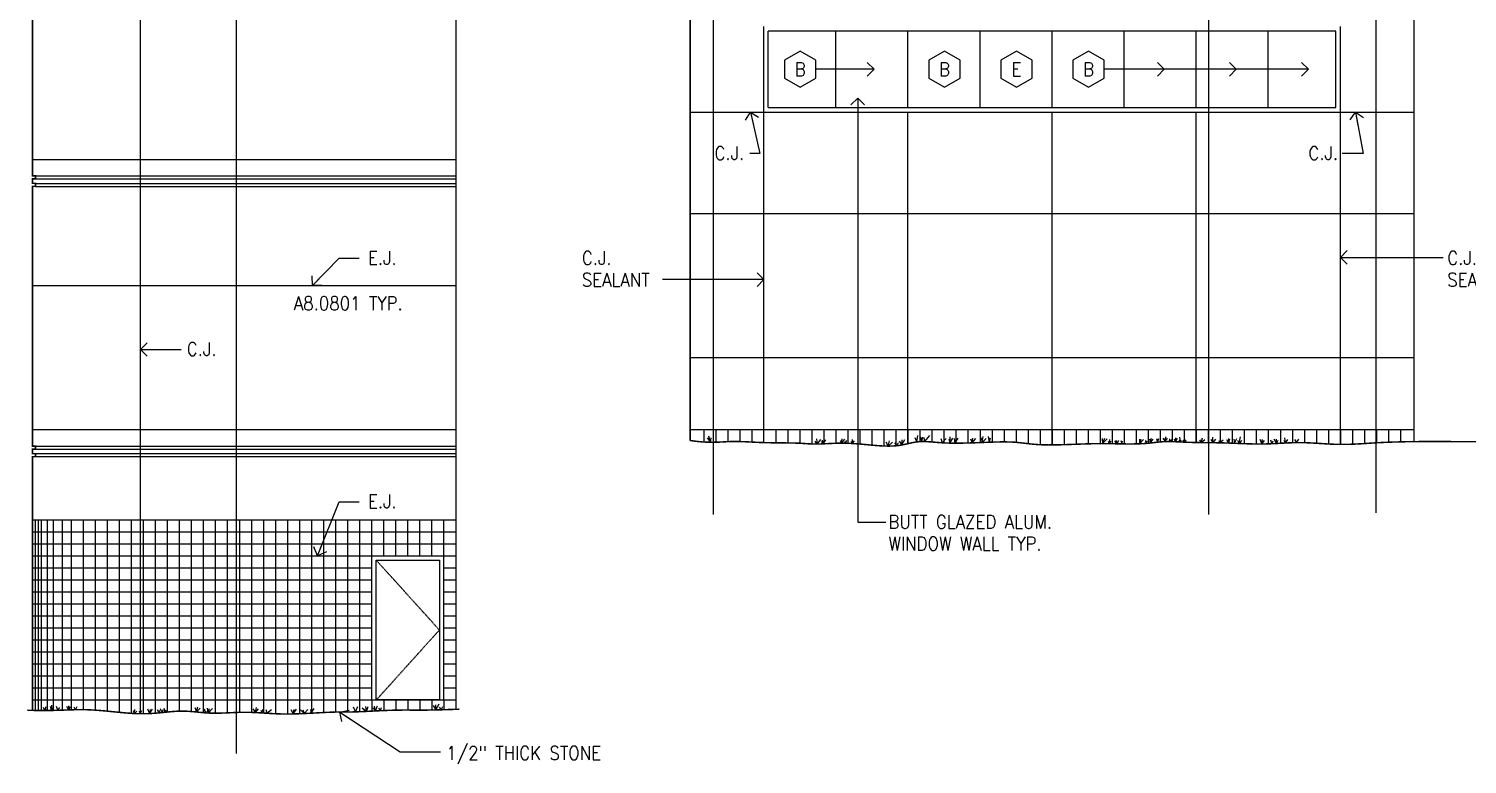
# Model space of a CAD drawing. Header units: inches. Extents: x 52 to 3653, y 87 to 2575.
# Drawn here: x 619 to 1577, y 1372 to 1862 of the extents above; entities that cross this region are included whole.
import ezdxf
from ezdxf.enums import TextEntityAlignment as Align

# ---------------------------------------------------------------- set-up
doc = ezdxf.new("R2010")
doc.units = ezdxf.units.IN
doc.header["$LTSCALE"] = 0.5
doc.header["$MEASUREMENT"] = 0
doc.linetypes.add('HIDDEN', pattern=[0.375, 0.25, -0.125])
doc.layers.get('0').update_dxf_attribs({"linetype": 'CONTINUOUS'})
for name, color, linetype in [('A-ANNO-NOTE', 7, 'CONTINUOUS'), ('A-DOOR', 3, 'CONTINUOUS'), ('A-ELEV', 2, 'CONTINUOUS'), ('A-ELEV-OTLN', 5, 'CONTINUOUS'), ('A-ELEV-PATT', 8, 'CONTINUOUS'), ('A-GLAZ-IDEN', 7, 'CONTINUOUS'), ('A-GLAZ-PRHT', 3, 'CONTINUOUS'), ('A-SECT-IDEN', 7, 'CONTINUOUS')]:
    doc.layers.add(name, color=color, linetype=linetype)
doc.styles.add('NOTE', font='romans.shx', dxfattribs={"width": 0.9})
doc.dimstyles.new('A5-96', dxfattribs={"dimscale": 96, "dimtxt": 0.09375, "dimasz": 0.09375, "dimexe": 0.03125, "dimexo": 0.03125, "dimgap": 0.03125, "dimtad": 1, "dimdec": 4, "dimzin": 3, "dimdsep": 46, "dimlunit": 4, "dimtxsty": 'NOTE', "dimblk1": 'OPEN90', "dimblk2": 'OPEN90', "dimsah": 1, "dimcen": 0.09375, "dimclrd": 256, "dimclre": 256, "dimclrt": 256, "dimadec": 0, "dimazin": 0, "dimtfac": 1, "dimtdec": 4, "dimtmove": 2, "dimatfit": 3, "dimldrblk": 'OPEN90', "dimfxl": 0, "dimtolj": 1, "dimtzin": 1, "dimarcsym": 0})

# ---------------------------------------------------------------- blocks, each defined once
blk = doc.blocks.new('_OPEN90')
at = {"color": 0, "linetype": 'ByBlock'}
for p, q in [((0, 0), (-1, 0)), ((-0.5, 0.5), (0, 0)), ((0, 0), (-0.5, -0.5))]:
    blk.add_line(p, q, dxfattribs=at)
blk = doc.blocks.new('SYMB')
blk.add_lwpolyline([(0, 0.125), (-0.1083, 0.0625), (-0.1083, -0.0625), (0, -0.125), (0.1083, -0.0625), (0.1083, 0.0625)], close=True)
at = {"style": 'NOTE', "width": 0.9}
blk.add_attdef('SYMB', text='', height=0.0938, dxfattribs=at).set_placement((0, 0), align=Align.MIDDLE)

msp = doc.modelspace()

# ---------------------------------------------------------------- linework, layer by layer
at = {"layer": 'A-DOOR', "linetype": 'HIDDEN'}
for p, q in [((850.22405, 1508.005), (892.22405, 1461.505)), ((892.22405, 1461.505), (850.22405, 1415.005))]:
    msp.add_line(p, q, dxfattribs=at)
at = {"layer": 'A-DOOR'}
msp.add_lwpolyline([(850.22405, 1508.005), (892.22405, 1508.005), (892.22405, 1415.005), (850.22405, 1415.005)], close=True, dxfattribs=at)
at = {"layer": 'A-ELEV'}
for p, q in [((693.22405, 1405.78049), (693.22405, 2129.005)), ((1108.22405, 1586.37329), (1108.22405, 1863.505)), ((1492.22405, 1585.17891), (1492.22405, 1863.505)), ((1059.22405, 1806.505), (1541.22405, 1806.505)), ((1204.22405, 1585.65687), (1204.22405, 1806.505)), ((1300.22405, 1584.82916), (1300.22405, 1806.505)), ((1396.22405, 1586.4198), (1396.22405, 1806.505)), ((621.22405, 1775.005), (903.22405, 1775.005)), ((623.22405, 1764.005), (903.22405, 1764.005)), ((623.22405, 1762.005), (903.22405, 1762.005)), ((623.22405, 1759.005), (903.22405, 1759.005)), ((623.22405, 1757.005), (903.22405, 1757.005)), ((1059.22405, 1739.005), (1541.22405, 1739.005)), ((621.22405, 1691.005), (903.22405, 1691.005)), ((1059.22405, 1643.005), (1541.22405, 1643.005)), ((621.22405, 1595.005), (903.22405, 1595.005)), ((1059.22405, 1595.005), (1541.22405, 1595.005)), ((623.22405, 1584.005), (903.22405, 1584.005)), ((623.22405, 1582.005), (903.22405, 1582.005)), ((623.22405, 1579.005), (903.22405, 1579.005)), ((623.22405, 1577.005), (903.22405, 1577.005)), ((621.22405, 1535.005), (903.22405, 1535.005)), ((621.22405, 1511.005), (903.22405, 1511.005)), ((847.22405, 1415.005), (847.22405, 1511.005)), ((895.22405, 1415.005), (895.22405, 1511.005)), ((621.22405, 1415.005), (903.22405, 1415.005))]:
    msp.add_line(p, q, dxfattribs=at)
at = {"layer": 'A-ELEV-OTLN', "const_width": 1}
for points in [[(1059.22405, 1587.7634), (1059.22405, 1987.005), (1051.22405, 1987.005), (1051.22405, 1949.005), (911.22405, 1949.005), (911.22405, 1987.005), (903.22405, 1987.005), (903.22405, 1408.71008)], [(1059.22405, 1987.005), (1541.22405, 1987.005), (1541.22405, 1586.98758)], [(621.22405, 1408.00385), (621.22405, 1577.005), (623.22405, 1577.005), (623.22405, 1579.005), (621.22405, 1579.005), (621.22405, 1582.005), (623.22405, 1582.005), (623.22405, 1584.005), (621.22405, 1584.005), (621.22405, 1757.005), (623.22405, 1757.005), (623.22405, 1759.005), (621.22405, 1759.005), (621.22405, 1762.005), (623.22405, 1762.005), (623.22405, 1764.005), (621.22405, 1764.005), (621.22405, 1919.005)], [(1059.22405, 1587.7634), (1063.68414, 1587.15649), (1067.71894, 1586.78849), (1071.38332, 1586.61411), (1074.73215, 1586.58802), (1077.82029, 1586.66492), (1080.70261, 1586.79948), (1083.43397, 1586.94641), (1086.06924, 1587.06038), (1088.65735, 1587.10595), (1091.22352, 1587.08715), (1093.78703, 1587.01789), (1096.36716, 1586.91208), (1098.9832, 1586.78361), (1101.65444, 1586.64638), (1104.40015, 1586.5143), (1107.23961, 1586.40128), (1110.18077, 1586.31765), (1113.18609, 1586.2595), (1116.2067, 1586.21938), (1119.19374, 1586.18982), (1122.09832, 1586.16334), (1124.87158, 1586.13249), (1127.46463, 1586.08979), (1129.82861, 1586.02779), (1131.9324, 1585.94188), (1133.81592, 1585.83899), (1135.53684, 1585.72888), (1137.15284, 1585.62135), (1138.72159, 1585.52618), (1140.30078, 1585.45314), (1141.94807, 1585.41204), (1143.72114, 1585.41264), (1145.66436, 1585.46057), (1147.76887, 1585.54483), (1150.0125, 1585.65024), (1152.37309, 1585.76164), (1154.82845, 1585.86386), (1157.35643, 1585.94172), (1159.93486, 1585.98007), (1162.54155, 1585.96373), (1165.15608, 1585.88224), (1167.76488, 1585.74399), (1170.35612, 1585.56205), (1172.91797, 1585.34952), (1175.43859, 1585.11948), (1177.90615, 1584.88502), (1180.30882, 1584.65922), (1182.63477, 1584.45519), (1184.87498, 1584.28467), (1187.03177, 1584.15417), (1189.1103, 1584.06885), (1191.11569, 1584.03388), (1193.0531, 1584.05444), (1194.92767, 1584.13569), (1196.74455, 1584.28281), (1198.50886, 1584.50097), (1200.22689, 1584.79061), (1201.90936, 1585.13329), (1203.56812, 1585.50583), (1205.21504, 1585.88506), (1206.86195, 1586.24782), (1208.52071, 1586.57093), (1210.20318, 1586.83122), (1211.92121, 1587.00552), (1213.6863, 1587.07778), (1215.5086, 1587.06044), (1217.39788, 1586.97308), (1219.36395, 1586.83525), (1221.4166, 1586.66653), (1223.56561, 1586.48648), (1225.82079, 1586.31467), (1228.19191, 1586.17067), (1230.68516, 1586.07004), (1233.2923, 1586.01242), (1236.00148, 1585.99341), (1238.80084, 1586.00864), (1241.67853, 1586.05374), (1244.6227, 1586.12433), (1247.62149, 1586.21603), (1250.66306, 1586.32446), (1253.73344, 1586.44414), (1256.81027, 1586.5651), (1259.86906, 1586.67628), (1262.88533, 1586.7666), (1265.83461, 1586.825), (1268.69242, 1586.84041), (1271.43428, 1586.80174), (1274.03571, 1586.69795), (1276.48692, 1586.52318), (1278.83684, 1586.29257), (1281.14908, 1586.02649), (1283.48725, 1585.74531), (1285.91499, 1585.46939), (1288.49588, 1585.2191), (1291.29357, 1585.01481), (1294.37164, 1584.87688), (1297.76893, 1584.81972), (1301.42499, 1584.83377), (1305.25461, 1584.90356), (1309.17255, 1585.01356), (1313.09358, 1585.14829), (1316.93247, 1585.29222), (1320.604, 1585.42986), (1324.02292, 1585.5457), (1327.12686, 1585.62765), (1329.94472, 1585.67721), (1332.52829, 1585.69931), (1334.92931, 1585.69887), (1337.19955, 1585.68081), (1339.39078, 1585.65005), (1341.55475, 1585.61151), (1343.74322, 1585.5701), (1345.99487, 1585.53076), (1348.296, 1585.49836), (1350.61979, 1585.47781), (1352.93947, 1585.47399), (1355.22822, 1585.4918), (1357.45926, 1585.53612), (1359.60578, 1585.61186), (1361.641, 1585.7239), (1363.54751, 1585.87421), (1365.34554, 1586.0531), (1367.06472, 1586.24795), (1368.73469, 1586.44615), (1370.38508, 1586.63508), (1372.04552, 1586.80213), (1373.74564, 1586.93468), (1375.51507, 1587.02011), (1377.37808, 1587.04972), (1379.33745, 1587.03041), (1381.39061, 1586.973), (1383.53499, 1586.8883), (1385.768, 1586.78711), (1388.08708, 1586.68027), (1390.48963, 1586.57857), (1392.9731, 1586.49284), (1395.53484, 1586.43088), (1398.17206, 1586.38849), (1400.88188, 1586.35846), (1403.66144, 1586.3336), (1406.50789, 1586.3067), (1409.41836, 1586.27054), (1412.38999, 1586.21794), (1415.41991, 1586.14167), (1418.50369, 1586.03772), (1421.6306, 1585.91474), (1424.78831, 1585.78457), (1427.96452, 1585.65904), (1431.14692, 1585.54998), (1434.32319, 1585.46924), (1437.48101, 1585.42865), (1440.60808, 1585.44004), (1443.69465, 1585.51044), (1446.74121, 1585.62767), (1449.75084, 1585.77474), (1452.72659, 1585.93466), (1455.67153, 1586.09045), (1458.58873, 1586.22511), (1461.48125, 1586.32167), (1464.35215, 1586.36312), (1467.2033, 1586.33767), (1470.03178, 1586.2543), (1472.83346, 1586.12716), (1475.60422, 1585.97041), (1478.33994, 1585.79821), (1481.03649, 1585.62473), (1483.68976, 1585.46412), (1486.29561, 1585.33054), (1488.85697, 1585.23584), (1491.40494, 1585.18259), (1493.97764, 1585.17104), (1496.61321, 1585.20147), (1499.34979, 1585.27412), (1502.22551, 1585.38924), (1505.2785, 1585.54711), (1508.5469, 1585.74797), (1512.11823, 1585.98832), (1516.2776, 1586.24957), (1521.3595, 1586.5094), (1527.69843, 1586.74544), (1535.62888, 1586.93537), (1545.48535, 1587.05683), (1557.60233, 1587.08749), (1572.31431, 1587.005)], [(1572.31431, 1587.005), (1624.82094, 1587.005)], [(617.82385, 1408.11217), (619.16599, 1408.06546), (620.42262, 1408.02604), (621.60342, 1407.99334), (622.71808, 1407.96676), (623.77628, 1407.94572), (624.78769, 1407.92963), (625.76199, 1407.91789), (626.70886, 1407.90993), (627.63645, 1407.90522), (628.54676, 1407.90353), (629.44025, 1407.90469), (630.3174, 1407.90856), (631.17866, 1407.91497), (632.02451, 1407.92375), (632.85541, 1407.93475), (633.67183, 1407.9478), (634.47423, 1407.96275), (635.26309, 1407.97944), (636.03887, 1407.99769), (636.80203, 1408.01736), (637.55304, 1408.03828), (638.29237, 1408.06029), (639.02049, 1408.08323), (639.73786, 1408.10694), (640.44495, 1408.13125), (641.14222, 1408.15602), (641.83015, 1408.18107), (642.50919, 1408.20624), (643.17982, 1408.23138), (643.8425, 1408.25632), (644.49771, 1408.28091), (645.14589, 1408.30497), (645.78753, 1408.32836), (646.42309, 1408.35091), (647.05304, 1408.37245), (647.67783, 1408.39284), (648.29795, 1408.4119), (648.91385, 1408.42948), (649.52601, 1408.44542), (650.13488, 1408.45955), (650.74092, 1408.47172), (651.34453, 1408.48181), (651.94608, 1408.48969), (652.54595, 1408.49526), (653.14451, 1408.49839), (653.74215, 1408.49897), (654.33924, 1408.49687), (654.93616, 1408.49199), (655.53323, 1408.48423), (656.13053, 1408.47361), (656.72807, 1408.4602), (657.32589, 1408.44405), (657.924, 1408.42521), (658.52243, 1408.40374), (659.1212, 1408.37969), (659.72032, 1408.35312), (660.3198, 1408.3241), (660.9196, 1408.2927), (661.51965, 1408.25904), (662.11987, 1408.22321), (662.7202, 1408.1853), (663.32057, 1408.14542), (663.92092, 1408.10367), (664.52117, 1408.06013), (665.12127, 1408.01492), (665.72113, 1407.96813), (666.32071, 1407.91986), (666.91992, 1407.8702), (667.5187, 1407.81926), (668.11698, 1407.76712), (668.7147, 1407.71391), (669.31178, 1407.6597), (669.90817, 1407.6046), (670.50378, 1407.5487), (671.09857, 1407.49211), (671.69245, 1407.43492), (672.28536, 1407.37724), (672.87724, 1407.31915), (673.46801, 1407.26077), (674.0576, 1407.20218), (674.64596, 1407.14348), (675.23301, 1407.08478), (675.81869, 1407.02617), (676.40292, 1406.96775), (676.98565, 1406.90962), (677.5668, 1406.85188), (678.1463, 1406.79462), (678.7241, 1406.73794), (679.30011, 1406.68195), (679.87428, 1406.62674), (680.44653, 1406.5724), (681.0168, 1406.51905), (681.58502, 1406.46677), (682.15113, 1406.41566), (682.71505, 1406.36582), (683.27672, 1406.31736), (683.83607, 1406.27036), (684.39303, 1406.22493), (684.94754, 1406.18117), (685.49953, 1406.13917), (686.04893, 1406.09904), (686.59567, 1406.06086), (687.13969, 1406.02475), (687.68092, 1405.99079), (688.21929, 1405.95908), (688.75476, 1405.9297), (689.28726, 1405.9027), (689.81674, 1405.87817), (690.34316, 1405.85617), (690.86646, 1405.83676), (691.38659, 1405.82002), (691.9035, 1405.806), (692.41715, 1405.79477), (692.92753, 1405.78629), (693.43466, 1405.78049), (693.93855, 1405.77734), (694.4392, 1405.77677), (694.93664, 1405.77873), (695.43086, 1405.78318), (695.92188, 1405.79004), (696.40972, 1405.79928), (696.89439, 1405.8108), (697.37593, 1405.82453), (697.85435, 1405.84037), (698.32969, 1405.85826), (698.80197, 1405.87809), (699.27121, 1405.89979), (699.73745, 1405.92328), (700.20071, 1405.94847), (700.66101, 1405.97527), (701.11838, 1406.00361), (701.57285, 1406.0334), (702.02445, 1406.06455), (702.47319, 1406.09698), (702.91911, 1406.13061), (703.36222, 1406.16535), (703.80257, 1406.20112), (704.24017, 1406.23784), (704.67505, 1406.27541), (705.10724, 1406.31377), (705.53675, 1406.35282), (705.96363, 1406.39248), (706.38789, 1406.43266), (706.80955, 1406.47329), (707.22866, 1406.51428), (707.64523, 1406.55553), (708.05928, 1406.59698), (708.47085, 1406.63854), (708.87996, 1406.68012), (709.28664, 1406.72164), (709.69091, 1406.76301), (710.09279, 1406.80415), (710.49232, 1406.84498), (710.88953, 1406.88541), (711.28443, 1406.92536), (711.67705, 1406.96475), (712.06742, 1407.00349), (712.45557, 1407.04149), (712.84152, 1407.07868), (713.22529, 1407.11497), (713.60692, 1407.15028), (713.98643, 1407.18451), (714.36384, 1407.21759), (714.73919, 1407.24944), (715.11249, 1407.27997), (715.48378, 1407.30909), (715.85307, 1407.33673), (716.22041, 1407.3628), (716.5858, 1407.38721), (716.94929, 1407.40991), (717.31089, 1407.43083), (717.67065, 1407.44992), (718.02859, 1407.46712), (718.38474, 1407.48236), (718.73913, 1407.49559), (719.0918, 1407.50675), (719.44276, 1407.51579), (719.79207, 1407.52274), (720.13976, 1407.52763), (720.48589, 1407.53051), (720.8305, 1407.53141), (721.17362, 1407.53036), (721.51532, 1407.52741), (721.85562, 1407.5226), (722.19458, 1407.51596), (722.53224, 1407.50756), (722.86866, 1407.49745), (723.20387, 1407.4857), (723.53792, 1407.47238), (723.87088, 1407.45754), (724.20277, 1407.44125), (724.53366, 1407.42356), (724.86358, 1407.40455), (725.1926, 1407.38427), (725.52074, 1407.36279), (725.84807, 1407.34017), (726.17463, 1407.31646), (726.50047, 1407.29175), (726.82564, 1407.26607), (727.15018, 1407.23951), (727.47414, 1407.21212), (727.79757, 1407.18395), (728.12053, 1407.15509), (728.44305, 1407.12558), (728.76518, 1407.0955), (729.08698, 1407.06489), (729.40849, 1407.03383), (729.72976, 1407.00238), (730.05083, 1406.9706), (730.37176, 1406.93855), (730.69259, 1406.9063), (731.01338, 1406.8739), (731.33416, 1406.84142), (731.65499, 1406.80892), (731.97591, 1406.77647), (732.29698, 1406.74412), (732.61824, 1406.71195), (732.93973, 1406.68), (733.26152, 1406.64835), (733.58364, 1406.61706), (733.90614, 1406.58618), (734.22907, 1406.55578), (734.55249, 1406.52593), (734.87643, 1406.49669), (735.20094, 1406.46811), (735.52608, 1406.44026), (735.85189, 1406.4132), (736.17842, 1406.387), (736.50571, 1406.36172), (736.83382, 1406.33742), (737.1628, 1406.31416), (737.49268, 1406.29201), (737.82352, 1406.27102), (738.15536, 1406.25124), (738.48823, 1406.23271), (738.82217, 1406.21549), (739.15721, 1406.19961), (739.49339, 1406.18512), (739.83075, 1406.17205), (740.16932, 1406.16046), (740.50913, 1406.15038), (740.85018, 1406.14179), (741.19246, 1406.13466), (741.53596, 1406.12895), (741.88066, 1406.12465), (742.22656, 1406.12172), (742.57365, 1406.12012), (742.9219, 1406.11984), (743.27132, 1406.12083), (743.62188, 1406.12306), (743.97356, 1406.12647), (744.32634, 1406.13102), (744.68019, 1406.13665), (745.03509, 1406.14333), (745.39102, 1406.15099), (745.74795, 1406.1596), (746.10587, 1406.16911), (746.46475, 1406.17946), (746.82457, 1406.1906), (747.18531, 1406.2025), (747.54694, 1406.2151), (747.90944, 1406.22836), (748.27279, 1406.24222), (748.63696, 1406.25663), (749.00194, 1406.27156), (749.3677, 1406.28694), (749.73422, 1406.30274), (750.10148, 1406.31891), (750.46945, 1406.33539), (750.83812, 1406.35213), (751.20745, 1406.3691), (751.57743, 1406.38624), (751.94803, 1406.4035), (752.31924, 1406.42083), (752.69102, 1406.4382), (753.06336, 1406.45554), (753.43624, 1406.47281), (753.80962, 1406.48996), (754.1835, 1406.50695), (754.55785, 1406.52372), (754.93263, 1406.54023), (755.30784, 1406.55643), (755.68345, 1406.57227), (756.05944, 1406.58771), (756.43578, 1406.60268), (756.81246, 1406.61716), (757.18944, 1406.63108), (757.56671, 1406.6444), (757.94425, 1406.65707), (758.32203, 1406.66905), (758.70002, 1406.68028), (759.07822, 1406.69072), (759.45659, 1406.70031), (759.83511, 1406.70902), (760.21376, 1406.71679), (760.59252, 1406.72357), (760.97137, 1406.72932), (761.35029, 1406.73401), (761.72927, 1406.73759), (762.1083, 1406.74004), (762.48737, 1406.74133), (762.86646, 1406.74142), (763.24557, 1406.74027), (763.62468, 1406.73787), (764.00379, 1406.73417), (764.38292, 1406.72921), (764.7621, 1406.72301), (765.14137, 1406.7156), (765.52075, 1406.70701), (765.90027, 1406.69727), (766.27997, 1406.6864), (766.65987, 1406.67444), (767.04001, 1406.66142), (767.42043, 1406.64738), (767.80118, 1406.63236), (768.18228, 1406.61641), (768.56378, 1406.59957), (768.94573, 1406.58188), (769.32817, 1406.5634), (769.71113, 1406.54417), (770.09466, 1406.52422), (770.4788, 1406.50361), (770.86359, 1406.48238), (771.24907, 1406.46057), (771.63529, 1406.43823), (772.02229, 1406.4154), (772.4101, 1406.39212), (772.79877, 1406.36845), (773.18834, 1406.34442), (773.57885, 1406.32008), (773.97035, 1406.29548), (774.36287, 1406.27065), (774.75645, 1406.24564), (775.15114, 1406.22051), (775.54699, 1406.19528), (775.94402, 1406.17001), (776.34228, 1406.14474), (776.74182, 1406.11951), (777.14267, 1406.09437), (777.54488, 1406.06937), (777.94848, 1406.04454), (778.35353, 1406.01994), (778.76005, 1405.9956), (779.1681, 1405.97157), (779.57771, 1405.94789), (779.98893, 1405.92462), (780.40179, 1405.90179), (780.81634, 1405.87945), (781.23262, 1405.85764), (781.65067, 1405.83641), (782.07053, 1405.8158), (782.49224, 1405.79585), (782.91585, 1405.77661), (783.3414, 1405.75813), (783.76892, 1405.74045), (784.19847, 1405.72361), (784.63007, 1405.70766), (785.06378, 1405.69264), (785.49963, 1405.6786), (785.93767, 1405.66558), (786.37792, 1405.65362), (786.82042, 1405.64275), (787.26518, 1405.63302), (787.7122, 1405.62444), (788.1615, 1405.61705), (788.61311, 1405.61088), (789.06702, 1405.60597), (789.52326, 1405.60233), (789.98182, 1405.6), (790.44262, 1405.59897), (790.90557, 1405.5992), (791.37058, 1405.60068), (791.83754, 1405.60338), (792.30636, 1405.60728), (792.77695, 1405.61237), (793.24921, 1405.61862), (793.72304, 1405.626), (794.19832, 1405.63447), (794.67494, 1405.64402), (795.15276, 1405.65459), (795.63166, 1405.66616), (796.11152, 1405.67869), (796.59222, 1405.69214), (797.07364, 1405.70648), (797.55565, 1405.72166), (798.03813, 1405.73767), (798.52095, 1405.75446), (799.004, 1405.77199), (799.48715, 1405.79023), (799.97028, 1405.80915), (800.45326, 1405.82871), (800.93597, 1405.84887), (801.41829, 1405.8696), (801.9001, 1405.89086), (802.38128, 1405.91261), (802.86169, 1405.93483), (803.34122, 1405.95748), (803.81974, 1405.98051), (804.29714, 1406.0039), (804.77329, 1406.02762), (805.24806, 1406.05161), (805.72134, 1406.07585), (806.19299, 1406.10031), (806.66291, 1406.12494), (807.13095, 1406.14972), (807.59701, 1406.1746), (808.06096, 1406.19955), (808.52268, 1406.22454), (808.98203, 1406.24953), (809.43891, 1406.27448), (809.89319, 1406.29936), (810.34473, 1406.32414), (810.79344, 1406.34877), (811.23916, 1406.37323), (811.6818, 1406.39747), (812.12122, 1406.42147), (812.5573, 1406.44518), (812.98991, 1406.46857), (813.41894, 1406.4916), (813.84426, 1406.51425), (814.26575, 1406.53647), (814.68329, 1406.55823), (815.09674, 1406.57949), (815.506, 1406.60021), (815.91094, 1406.62038), (816.31148, 1406.63994), (816.70755, 1406.65889), (817.09906, 1406.6772), (817.48594, 1406.69483), (817.8681, 1406.71177), (818.24549, 1406.72799), (818.618, 1406.74347), (818.98561, 1406.75818), (819.34838, 1406.77213), (819.70643, 1406.78534), (820.05984, 1406.79783), (820.40874, 1406.80961), (820.75322, 1406.82069), (821.0934, 1406.83108), (821.42937, 1406.84082), (821.76125, 1406.8499), (822.08919, 1406.85836), (822.41332, 1406.86621), (822.73382, 1406.87349), (823.05082, 1406.88023), (823.36447, 1406.88643), (823.67494, 1406.89214), (823.98236, 1406.89737), (824.28689, 1406.90215), (824.58869, 1406.90651), (824.88789, 1406.91046), (825.18466, 1406.91405), (825.47915, 1406.91728), (825.7715, 1406.92019), (826.06186, 1406.9228), (826.35039, 1406.92514), (826.63724, 1406.92723), (826.92256, 1406.92909), (827.2065, 1406.93076), (827.48921, 1406.93226), (827.77085, 1406.9336), (828.05155, 1406.93483), (828.33148, 1406.93595), (828.61079, 1406.93701), (828.88962, 1406.93801), (829.16813, 1406.939), (829.44647, 1406.93998), (829.72478, 1406.941), (830.00323, 1406.94207), (830.28196, 1406.94321), (830.56112, 1406.94446), (830.84086, 1406.94584), (831.12134, 1406.94737), (831.40271, 1406.94909), (831.68511, 1406.951), (831.96869, 1406.95315), (832.25362, 1406.95555), (832.54003, 1406.95823), (832.82809, 1406.96121), (833.11794, 1406.96452), (833.40973, 1406.96819), (833.70361, 1406.97224), (833.99974, 1406.9767), (834.29826, 1406.98158), (834.59933, 1406.98692), (834.90309, 1406.99274), (835.20971, 1406.99907), (835.51932, 1407.00593), (835.83208, 1407.01334), (836.14811, 1407.02133), (836.46752, 1407.0299), (836.79043, 1407.03908), (837.11696, 1407.04888), (837.44723, 1407.05932), (837.78134, 1407.07042), (838.11943, 1407.08218), (838.46157, 1407.09463), (838.80778, 1407.10775), (839.15804, 1407.12151), (839.51232, 1407.13591), (839.87061, 1407.15092), (840.23289, 1407.16653), (840.59913, 1407.18271), (840.96931, 1407.19944), (841.34342, 1407.21672), (841.7214, 1407.23451), (842.1032, 1407.25277), (842.48876, 1407.2715), (842.87803, 1407.29066), (843.27096, 1407.31021), (843.66749, 1407.33014), (844.06757, 1407.35042), (844.47114, 1407.37102), (844.87815, 1407.39191), (845.28855, 1407.41306), (845.70228, 1407.43445), (846.11929, 1407.45605), (846.53952, 1407.47784), (846.96292, 1407.49978), (847.38943, 1407.52185), (847.81901, 1407.54401), (848.2516, 1407.56626), (848.68714, 1407.58854), (849.12558, 1407.61085), (849.56686, 1407.63315), (850.01094, 1407.65541), (850.45775, 1407.6776), (850.90725, 1407.69971), (851.35938, 1407.7217), (851.81408, 1407.74354), (852.2713, 1407.76521), (852.73099, 1407.78668), (853.19309, 1407.80792), (853.65756, 1407.8289), (854.12432, 1407.84961), (854.59334, 1407.87), (855.06456, 1407.89006), (855.53792, 1407.90975), (856.01336, 1407.92905), (856.49085, 1407.94793), (856.97031, 1407.96636), (857.4517, 1407.98432), (857.93496, 1408.00178), (858.42005, 1408.01871), (858.90689, 1408.03508), (859.39545, 1408.05087), (859.88566, 1408.06604), (860.37748, 1408.08058), (860.87085, 1408.09446), (861.36571, 1408.10764), (861.86201, 1408.1201), (862.35969, 1408.13181), (862.85872, 1408.14275), (863.35907, 1408.1529), (863.86073, 1408.16226), (864.36368, 1408.1708), (864.86793, 1408.17852), (865.37345, 1408.1854), (865.88024, 1408.19144), (866.38828, 1408.19661), (866.8976, 1408.20093), (867.40832, 1408.20442), (867.9206, 1408.20714), (868.43461, 1408.20913), (868.95051, 1408.21045), (869.46845, 1408.21114), (869.9886, 1408.21125), (870.51112, 1408.21084), (871.03617, 1408.20994), (871.56396, 1408.20864), (872.09468, 1408.20698), (872.62854, 1408.20504), (873.16575, 1408.20287), (873.7065, 1408.20055), (874.251, 1408.19813), (874.79945, 1408.19569), (875.35206, 1408.19328), (875.90904, 1408.19097), (876.47057, 1408.18882), (877.03688, 1408.18691), (877.60816, 1408.18528), (878.18461, 1408.18402), (878.76644, 1408.18317), (879.35385, 1408.18281), (879.94705, 1408.183), (880.54624, 1408.18381), (881.15162, 1408.18529), (881.76339, 1408.18752), (882.38177, 1408.19056), (883.00695, 1408.19447), (883.63914, 1408.19931), (884.27854, 1408.20516), (884.92632, 1408.2121), (885.58754, 1408.22035), (886.26823, 1408.23016), (886.9744, 1408.24177), (887.71208, 1408.25543), (888.48731, 1408.27139), (889.30609, 1408.28989), (890.17446, 1408.31118), (891.11005, 1408.33584), (892.17701, 1408.36582), (893.45108, 1408.40339), (895.00802, 1408.45085), (896.92356, 1408.51047), (899.27347, 1408.58454), (902.13349, 1408.67533), (905.57938, 1408.78514)]]:
    msp.add_lwpolyline(points, dxfattribs=at)
at = {"layer": 'A-ELEV-PATT'}
for p, q in [((1068.22405, 1595.005), (1068.22405, 1586.76446)), ((1072.85236, 1586.60267), (1071.68509, 1590.57397)), ((1076.22405, 1595.005), (1076.22405, 1586.62517)), ((1084.22405, 1595.005), (1084.22405, 1586.98058)), ((1092.22405, 1595.005), (1092.22405, 1587.06012)), ((1100.22405, 1595.005), (1100.22405, 1586.71986)), ((1116.22405, 1595.005), (1116.22405, 1586.21921)), ((1124.22405, 1595.005), (1124.22405, 1586.13969)), ((1132.22405, 1595.005), (1132.22405, 1585.92595)), ((1140.22405, 1595.005), (1140.22405, 1585.45669)), ((1148.22405, 1595.005), (1148.22405, 1585.56622)), ((1156.22405, 1595.005), (1156.22405, 1585.90684)), ((1164.22405, 1595.005), (1164.22405, 1585.91129)), ((1172.22405, 1595.005), (1172.22405, 1585.40708)), ((1180.22405, 1595.005), (1180.22405, 1584.66719)), ((1188.22405, 1595.005), (1188.22405, 1584.10523)), ((1196.22405, 1595.005), (1196.22405, 1584.24067)), ((1204.22405, 1595.005), (1204.22405, 1585.65687)), ((1210.20318, 1586.83122), (1210.8253, 1591.01225)), ((1212.22405, 1595.005), (1212.22405, 1587.01792)), ((1215.5086, 1587.06044), (1218.814, 1591.01225)), ((1220.22405, 1595.005), (1220.22405, 1586.76455)), ((1228.22405, 1595.005), (1228.22405, 1586.16937)), ((1232.22354, 1586.03604), (1232.43283, 1590.19611)), ((1236.22405, 1595.005), (1236.22405, 1585.99462)), ((1244.22405, 1595.005), (1244.22405, 1586.11477)), ((1252.22405, 1595.005), (1252.22405, 1586.3853)), ((1253.73344, 1586.44414), (1254.27658, 1590.40833)), ((1257.65088, 1590.35874), (1258.33966, 1586.62069)), ((1260.22405, 1595.005), (1260.22405, 1586.68691)), ((1268.22405, 1595.005), (1268.22405, 1586.83788)), ((1276.22405, 1595.005), (1276.22405, 1586.54192)), ((1284.22405, 1595.005), (1284.22405, 1585.66157)), ((1292.22405, 1595.005), (1292.22405, 1584.97312)), ((1300.22405, 1595.005), (1300.22405, 1584.82916)), ((1308.22405, 1595.005), (1308.22405, 1584.98693)), ((1316.22405, 1595.005), (1316.22405, 1585.26566)), ((1324.22405, 1595.005), (1324.22405, 1585.55101)), ((1332.22405, 1595.005), (1332.22405, 1585.69671)), ((1340.22405, 1595.005), (1340.22405, 1585.63521)), ((1348.22405, 1595.005), (1348.22405, 1585.49937)), ((1356.22405, 1595.005), (1356.22405, 1585.51158)), ((1364.22405, 1595.005), (1364.22405, 1585.94152)), ((1372.22405, 1595.005), (1372.22405, 1586.81605)), ((1375.51507, 1587.02011), (1376.02674, 1590.2805)), ((1380.22405, 1595.005), (1380.22405, 1587.00562)), ((1388.22405, 1595.005), (1388.22405, 1586.67447)), ((1396.22405, 1595.005), (1396.22405, 1586.4198)), ((1404.22405, 1595.005), (1404.22405, 1586.32828)), ((1412.22405, 1595.005), (1412.22405, 1586.22087)), ((1420.22405, 1595.005), (1420.22405, 1585.97006)), ((1424.78831, 1585.78457), (1425.6202, 1590.11726)), ((1428.22405, 1595.005), (1428.22405, 1585.65014)), ((1436.22405, 1595.005), (1436.22405, 1585.44481)), ((1444.22405, 1595.005), (1444.22405, 1585.53081)), ((1452.22405, 1595.005), (1452.22405, 1585.90766)), ((1460.22405, 1595.005), (1460.22405, 1586.2797)), ((1468.22405, 1595.005), (1468.22405, 1586.30758)), ((1476.22405, 1595.005), (1476.22405, 1585.93139)), ((1484.22405, 1595.005), (1484.22405, 1585.43673)), ((1492.22405, 1595.005), (1492.22405, 1585.17891)), ((1500.22405, 1595.005), (1500.22405, 1585.30912)), ((1508.22405, 1595.005), (1508.22405, 1585.72813)), ((1516.22405, 1595.005), (1516.22405, 1586.24621)), ((1524.22405, 1595.005), (1524.22405, 1586.61607)), ((1532.22405, 1595.005), (1532.22405, 1586.85383)), ((1070.51111, 1589.57689), (1072.85236, 1586.60267)), ((1072.85236, 1586.60267), (1073.26997, 1589.51823)), ((1108.22405, 1586.37329), (1108.22405, 1586.37329)), ((1143.72114, 1585.41264), (1142.46205, 1587.4206)), ((1143.32149, 1588.79613), (1143.72114, 1585.41264)), ((1143.72114, 1585.41264), (1146.12143, 1588.53708)), ((1146.53625, 1587.03461), (1147.76887, 1585.54483)), ((1147.76887, 1585.54483), (1147.32567, 1587.91019)), ((1147.76887, 1585.54483), (1149.59545, 1588.12261)), ((1159.16489, 1587.76595), (1159.93486, 1585.98007)), ((1159.93486, 1585.98007), (1160.39524, 1588.96115)), ((1159.93486, 1585.98007), (1162.30908, 1588.55137)), ((1162.1382, 1587.01468), (1162.54155, 1585.96373)), ((1162.54155, 1585.96373), (1163.5736, 1587.69766)), ((1166.51274, 1587.42447), (1167.17241, 1585.77538)), ((1167.17241, 1585.77538), (1167.29879, 1588.38062)), ((1167.17241, 1585.77538), (1168.7, 1587.49277)), ((1189.4226, 1586.90773), (1191.11569, 1584.03388)), ((1191.11569, 1584.03388), (1191.91183, 1587.48615)), ((1191.11569, 1584.03388), (1193.93795, 1586.61851)), ((1195.38519, 1586.21361), (1196.74455, 1584.28281)), ((1196.74455, 1584.28281), (1197.93231, 1586.50282)), ((1198.33753, 1587.42831), (1200.22689, 1584.79061)), ((1200.22689, 1584.79061), (1202.15821, 1588.46947)), ((1200.22689, 1584.79061), (1200.36365, 1588.29595)), ((1208.8015, 1589.84151), (1210.20318, 1586.83122)), ((1213.6863, 1587.07778), (1212.60966, 1589.97411)), ((1213.6863, 1587.07778), (1213.81914, 1590.01027)), ((1214.65987, 1590.05437), (1215.5086, 1587.06044)), ((1226.03443, 1589.13792), (1227.00635, 1586.24267)), ((1227.00635, 1586.24267), (1229.65284, 1589.00564)), ((1231.46203, 1588.56473), (1232.22354, 1586.03604)), ((1232.22354, 1586.03604), (1234.19791, 1589.35837)), ((1234.99218, 1589.182), (1235.39143, 1585.99769)), ((1235.39143, 1585.99769), (1237.68393, 1589.27019)), ((1245.84082, 1588.77211), (1247.03011, 1586.19794)), ((1247.03011, 1586.19794), (1247.52797, 1589.31752)), ((1247.03011, 1586.19794), (1249.36398, 1589.16877)), ((1252.88715, 1589.51585), (1253.73344, 1586.44414)), ((1253.73344, 1586.44414), (1256.26145, 1589.06961)), ((1258.33966, 1586.62069), (1259.13954, 1589.51585)), ((1333.58925, 1589.05636), (1333.7288, 1585.69909)), ((1333.7288, 1585.69909), (1335.40994, 1589.38289)), ((1333.7288, 1585.69909), (1336.99722, 1588.96307)), ((1337.60412, 1587.42371), (1338.29516, 1585.66543)), ((1338.29516, 1585.66543), (1338.63118, 1588.44995)), ((1338.29516, 1585.66543), (1339.51818, 1587.42371)), ((1341.8524, 1587.61031), (1343.24717, 1585.57949)), ((1343.24717, 1585.57949), (1343.15957, 1587.84354)), ((1343.24717, 1585.57949), (1344.60678, 1587.79689)), ((1345.96063, 1587.7036), (1346.60715, 1585.52214)), ((1346.60715, 1585.52214), (1347.22112, 1587.33042)), ((1358.3281, 1588.56911), (1358.53252, 1585.57399)), ((1358.53252, 1585.57399), (1359.5651, 1588.66419)), ((1358.53252, 1585.57399), (1361.18272, 1588.47403)), ((1362.41972, 1587.71341), (1362.59425, 1585.79905)), ((1362.59425, 1585.79905), (1363.56157, 1587.61833)), ((1365.17919, 1588.75926), (1365.48413, 1586.06881)), ((1365.48413, 1586.06881), (1366.32103, 1589.37727)), ((1365.48413, 1586.06881), (1367.55803, 1588.61665)), ((1369.74658, 1589.09203), (1370.38508, 1586.63508)), ((1370.38508, 1586.63508), (1371.31661, 1589.09203)), ((1374.07608, 1589.4248), (1375.51507, 1587.02011)), ((1375.51507, 1587.02011), (1377.02585, 1589.23465)), ((1378.45317, 1588.8068), (1378.43575, 1587.0393)), ((1378.43575, 1587.0393), (1380.22405, 1588.61665)), ((1381.54567, 1588.8068), (1382.4628, 1586.93065)), ((1382.4628, 1586.93065), (1382.63994, 1589.61496)), ((1382.4628, 1586.93065), (1383.73421, 1589.32973)), ((1384.73332, 1588.14126), (1385.768, 1586.78711)), ((1385.768, 1586.78711), (1385.3994, 1589.9002)), ((1385.768, 1586.78711), (1386.20821, 1588.23634)), ((1387.35006, 1587.9511), (1388.08708, 1586.68027)), ((1388.08708, 1586.68027), (1389.44345, 1588.28387)), ((1398.38272, 1588.26849), (1399.52697, 1586.37348)), ((1399.52697, 1586.37348), (1400.44813, 1589.55832)), ((1399.52697, 1586.37348), (1401.86809, 1588.35448)), ((1405.82678, 1588.44046), (1407.37376, 1586.29594)), ((1407.37376, 1586.29594), (1407.16067, 1590.07426)), ((1407.37376, 1586.29594), (1409.26911, 1588.69843)), ((1411.16239, 1587.79554), (1411.6301, 1586.23139)), ((1411.6301, 1586.23139), (1414.13141, 1588.1825)), ((1416.45499, 1588.35448), (1417.61939, 1586.06753)), ((1417.61939, 1586.06753), (1417.87495, 1589.12838)), ((1417.61939, 1586.06753), (1418.56342, 1588.87041)), ((1421.36031, 1588.65544), (1421.6306, 1585.91474)), ((1421.6306, 1585.91474), (1423.21057, 1589.04239)), ((1423.59783, 1587.96752), (1424.78831, 1585.78457)), ((1424.78831, 1585.78457), (1426.60987, 1587.66656)), ((1438.66986, 1588.5745), (1439.89523, 1585.43744)), ((1439.89523, 1585.43744), (1440.28292, 1588.51004)), ((1439.89523, 1585.43744), (1441.76693, 1587.80086)), ((1445.63827, 1588.25215), (1446.57336, 1585.62121)), ((1446.57336, 1585.62121), (1447.38037, 1587.54297)), ((1447.96107, 1588.76792), (1449.75084, 1585.77474)), ((1449.75084, 1585.77474), (1449.57413, 1588.5745)), ((1449.75084, 1585.77474), (1450.67101, 1587.9298)), ((1454.54234, 1587.9298), (1455.67153, 1586.09045)), ((1455.67153, 1586.09045), (1455.31661, 1589.47709)), ((1455.67153, 1586.09045), (1457.18776, 1588.44556)), ((1461.70432, 1588.38109), (1462.9167, 1586.34239)), ((1462.9167, 1586.34239), (1464.47878, 1588.5745)), ((623.22405, 1407.9567), (623.22405, 1535.005)), ((625.22405, 1407.92437), (625.22405, 1535.005)), ((627.22405, 1407.90731), (627.22405, 1535.005)), ((631.22405, 1407.91544), (631.22405, 1535.005)), ((635.22405, 1407.97861), (635.22405, 1535.005)), ((641.22405, 1408.159), (641.22405, 1535.005)), ((647.22405, 1408.37803), (647.22405, 1535.005)), ((655.22405, 1408.48825), (655.22405, 1535.005)), ((663.22405, 1408.15183), (663.22405, 1535.005)), ((671.22405, 1407.48003), (671.22405, 1535.005)), ((679.22405, 1406.68934), (679.22405, 1535.005)), ((687.22405, 1406.01945), (687.22405, 1535.005)), ((695.22405, 1405.78132), (695.22405, 1535.005)), ((703.22405, 1406.15452), (703.22405, 1535.005)), ((711.22405, 1406.91926), (711.22405, 1535.005)), ((719.22405, 1407.51016), (719.22405, 1535.005)), ((727.22405, 1407.23326), (727.22405, 1535.005)), ((735.22405, 1406.46613), (735.22405, 1535.005)), ((743.22405, 1406.1207), (743.22405, 1535.005)), ((751.22405, 1406.36987), (751.22405, 1535.005)), ((759.22405, 1406.69442), (759.22405, 1535.005)), ((767.22405, 1406.65463), (767.22405, 1535.005)), ((775.22405, 1406.21586), (775.22405, 1535.005)), ((783.22405, 1405.76323), (783.22405, 1535.005)), ((791.22405, 1405.60021), (791.22405, 1535.005)), ((799.22405, 1405.7803), (799.22405, 1535.005)), ((807.22405, 1406.15469), (807.22405, 1535.005)), ((815.22405, 1406.58593), (815.22405, 1535.005)), ((823.22405, 1406.88365), (823.22405, 1535.005)), ((831.22405, 1406.948), (831.22405, 1535.005)), ((839.22405, 1407.1242), (839.22405, 1535.005)), ((847.22405, 1511.005), (847.22405, 1535.005)), ((855.22405, 1511.005), (855.22405, 1535.005)), ((863.22405, 1511.005), (863.22405, 1535.005)), ((871.22405, 1511.005), (871.22405, 1535.005)), ((879.22405, 1511.005), (879.22405, 1535.005)), ((887.22405, 1511.005), (887.22405, 1535.005)), ((895.22405, 1511.005), (895.22405, 1535.005)), ((621.22405, 1527.005), (903.22405, 1527.005)), ((621.22405, 1519.005), (903.22405, 1519.005)), ((621.22405, 1503.005), (847.22405, 1503.005)), ((621.22405, 1495.005), (847.22405, 1495.005)), ((895.22405, 1503.005), (903.22405, 1503.005)), ((895.22405, 1495.005), (903.22405, 1495.005)), ((621.22405, 1487.005), (847.22405, 1487.005)), ((895.22405, 1487.005), (903.22405, 1487.005)), ((621.22405, 1479.005), (847.22405, 1479.005)), ((895.22405, 1479.005), (903.22405, 1479.005)), ((621.22405, 1471.005), (847.22405, 1471.005)), ((895.22405, 1471.005), (903.22405, 1471.005)), ((621.22405, 1463.005), (847.22405, 1463.005)), ((895.22405, 1463.005), (903.22405, 1463.005)), ((621.22405, 1455.005), (847.22405, 1455.005)), ((621.22405, 1447.005), (847.22405, 1447.005)), ((895.22405, 1455.005), (903.22405, 1455.005)), ((895.22405, 1447.005), (903.22405, 1447.005)), ((621.22405, 1439.005), (847.22405, 1439.005)), ((895.22405, 1439.005), (903.22405, 1439.005)), ((621.22405, 1431.005), (847.22405, 1431.005)), ((895.22405, 1431.005), (903.22405, 1431.005)), ((621.22405, 1423.005), (847.22405, 1423.005)), ((895.22405, 1423.005), (903.22405, 1423.005)), ((629.44025, 1407.90469), (628.50174, 1409.87322)), ((629.44025, 1407.90469), (630.31519, 1410.66105)), ((629.44025, 1407.90469), (630.47288, 1409.00662)), ((633.88823, 1407.95184), (633.15362, 1410.66105)), ((633.82381, 1411.40947), (633.88823, 1407.95184)), ((634.07303, 1407.95528), (635.22405, 1410.03079)), ((638.05401, 1408.05319), (637.29301, 1410.66105)), ((638.05401, 1408.05319), (639.38242, 1410.03079)), ((645.14589, 1408.30497), (644.11314, 1410.58227)), ((645.14589, 1408.30497), (645.49294, 1411.09435)), ((645.14589, 1408.30497), (646.55736, 1410.46409)), ((649.83044, 1408.45248), (649.04099, 1410.18836)), ((649.83044, 1408.45248), (650.9727, 1410.62165)), ((689.28726, 1405.9027), (689.35463, 1408.62166)), ((697.7679, 1408.9475), (699.12861, 1405.8932)), ((699.12861, 1405.8932), (701.25713, 1408.88233)), ((699.55265, 1408.70035), (699.12861, 1405.8932)), ((705.53675, 1406.35282), (704.39205, 1408.33097)), ((707.43694, 1406.5349), (706.47569, 1409.1369)), ((707.43694, 1406.5349), (708.59292, 1408.49887)), ((709.69091, 1406.76301), (708.89538, 1409.33837)), ((709.69091, 1406.76301), (710.23966, 1408.39813)), ((729.31397, 1409.95834), (730.37176, 1406.93855)), ((730.37176, 1406.93855), (731.42136, 1410.3412)), ((730.37176, 1406.93855), (732.83906, 1409.57549)), ((736.50571, 1406.36172), (735.71278, 1408.73321)), ((738.32179, 1406.24198), (737.78185, 1409.46063)), ((738.32179, 1406.24198), (741.19199, 1409.34577)), ((738.32179, 1406.24198), (739.16123, 1409.2692)), ((768.07442, 1409.14654), (769.71113, 1406.54417)), ((769.71113, 1406.54417), (770.45398, 1409.87192)), ((769.71113, 1406.54417), (771.74459, 1409.14654)), ((773.31752, 1408.25995), (773.97035, 1406.29548)), ((773.97035, 1406.29548), (774.76947, 1408.78384)), ((776.62472, 1408.62264), (777.34378, 1406.08187)), ((777.34378, 1406.08187), (780.37556, 1408.70325)), ((793.36104, 1408.58698), (794.91385, 1405.64931)), ((794.91385, 1405.64931), (797.15107, 1408.8114)), ((794.91385, 1405.64931), (795.55084, 1408.69919)), ((802.14069, 1405.90174), (799.62163, 1408.30646)), ((801.24994, 1408.39062), (802.14069, 1405.90174)), ((802.14069, 1405.90174), (804.56271, 1408.55893)), ((806.41562, 1408.61503), (806.89693, 1406.13733)), ((806.89693, 1406.13733), (808.83001, 1409.26023)), ((834.69019, 1410.44772), (836.30781, 1407.02561)), ((836.30781, 1407.02561), (837.87586, 1410.67109)), ((840.7262, 1409.61006), (843.66749, 1407.33014)), ((843.66749, 1407.33014), (843.29709, 1410.50356)), ((843.66749, 1407.33014), (844.7502, 1410.50356)), ((847.22405, 1415.005), (847.22405, 1407.51329)), ((847.82408, 1409.77759), (849.56686, 1407.63315)), ((849.56686, 1407.63315), (849.05365, 1410.83862)), ((849.56686, 1407.63315), (851.00975, 1411.11785)), ((851.62454, 1409.55421), (852.96204, 1407.7973)), ((852.96204, 1407.7973), (853.69242, 1409.88928)), ((855.22405, 1415.005), (855.22405, 1407.89669)), ((863.22405, 1415.005), (863.22405, 1408.15016)), ((871.22405, 1415.005), (871.22405, 1408.20948)), ((879.22405, 1415.005), (879.22405, 1408.18289)), ((887.22405, 1415.005), (887.22405, 1408.24639)), ((888.15728, 1411.32661), (889.74027, 1408.30053)), ((889.74027, 1408.30053), (892.16156, 1412.29239)), ((889.74027, 1408.30053), (889.95229, 1411.74052)), ((892.12704, 1410.15389), (893.45108, 1408.40339)), ((893.45108, 1408.40339), (894.54341, 1410.60229)), ((895.22405, 1415.005), (895.22405, 1408.45757)), ((688.27852, 1407.87225), (689.17297, 1405.9085)), ((689.28726, 1405.9027), (690.65902, 1407.57899)), ((692.22428, 1407.74191), (692.92753, 1405.78629)), ((692.92753, 1405.78629), (694.08302, 1407.87225)), ((705.53675, 1406.35282), (705.73633, 1407.99518)), ((736.50571, 1406.36172), (736.97721, 1407.6995))]:
    msp.add_line(p, q, dxfattribs=at)
at = {"layer": 'A-GLAZ-PRHT'}
for p, q in [((1489.22405, 1860.505), (1111.22405, 1860.505)), ((1111.22405, 1809.505), (1111.22405, 1860.505)), ((1156.22405, 1809.505), (1156.22405, 1860.505)), ((1204.22405, 1809.505), (1204.22405, 1860.505)), ((1252.22405, 1809.505), (1252.22405, 1860.505)), ((1300.22405, 1809.505), (1300.22405, 1860.505)), ((1348.22405, 1809.505), (1348.22405, 1860.505)), ((1396.22405, 1809.505), (1396.22405, 1860.505)), ((1444.22405, 1809.505), (1444.22405, 1860.505)), ((1489.22405, 1809.505), (1489.22405, 1860.505)), ((1111.22405, 1809.505), (1489.22405, 1809.505))]:
    msp.add_line(p, q, dxfattribs=at)
at = {"layer": 'A-SECT-IDEN'}
for p, q in [((1074.50433, 2361.99418), (1074.50433, 1538.38837)), ((1404.47991, 2361.99418), (1404.47991, 1538.38837)), ((1515.87323, 2363.23853), (1515.87323, 1539.63273)), ((756.81628, 2244.58747), (756.81628, 1379.21239))]:
    msp.add_line(p, q, dxfattribs=at)

# ---------------------------------------------------------------- block references
at = {"layer": 'A-GLAZ-IDEN', "xscale": 96, "yscale": 96, "zscale": 96}
for p, values in [((1132.53203, 1835.005), {'SYMB': 'B'}), ((1228.53203, 1835.005), {'SYMB': 'B'}), ((1276.53203, 1835.005), {'SYMB': 'E'}), ((1324.53203, 1835.005), {'SYMB': 'B'})]:
    msp.add_blockref('SYMB', p, dxfattribs=at).add_auto_attribs(values)

# ---------------------------------------------------------------- texts
at = {"layer": 'A-ANNO-NOTE', "style": 'NOTE', "width": 0.9}
for s, p in [('C.J.', (1075.42138, 1774.63143)), ('C.J.', (1470.90954, 1774.63143)), ('E.J.', (844.66509, 1704.88961)), ('C.J.', (987.05527, 1704.88961)), ('C.J.', (1563.38467, 1704.88961)), ('SEALANT', (987.05527, 1690.31818)), ('SEALANT', (1563.38467, 1690.31818)), ('A8.0801 TYP.', (795.27416, 1674.65635)), ('C.J.', (724.00065, 1644.12097)), ('E.J.', (844.66509, 1542.73442)), ('BUTT GLAZED ALUM.', (1191.23507, 1529.06186)), ('WINDOW WALL TYP.', (1191.23507, 1514.49043)), ('1/2" THICK STONE', (896.78442, 1375.13566))]:
    msp.add_text(s, height=9, dxfattribs=at).set_placement(p)

# ---------------------------------------------------------------- leaders
at = {"layer": 'A-ANNO-NOTE'}
for points in [[(1170.75953, 1815.74355), (1170.75953, 1533.41894), (1189.53701, 1533.41894)], [(1099.4049, 1806.505), (1105.65031, 1778.88694), (1098.84291, 1778.88694)], [(1502.25099, 1806.505), (1507.36255, 1778.88694), (1493.37417, 1778.88694)], [(807.61042, 1691.005), (825.52494, 1709.14512), (838.86966, 1709.14512)], [(1492.22405, 1709.71959), (1560.56629, 1709.71959)], [(1108.22405, 1694.89385), (1040.70786, 1694.89385)], [(693.22405, 1648.37649), (720.19325, 1648.37649)], [(811.10309, 1511.005), (825.52494, 1546.98994), (838.86966, 1546.98994)], [(825.91668, 1406.9215), (865.99697, 1380.30596), (892.88585, 1380.30596)]]:
    msp.add_leader(points, dimstyle='A5-96', dxfattribs=at)
at = {"layer": 'A-GLAZ-IDEN'}
for points in [[(1181.67295, 1835.005), (1142.92433, 1835.005)], [(1374.86497, 1835.005), (1334.92433, 1835.005)], [(1422.86497, 1835.005), (1334.92433, 1835.005)], [(1470.86497, 1835.005), (1334.92433, 1835.005)]]:
    msp.add_leader(points, dimstyle='A5-96', dxfattribs=at)

doc.saveas('drawing.dxf')
